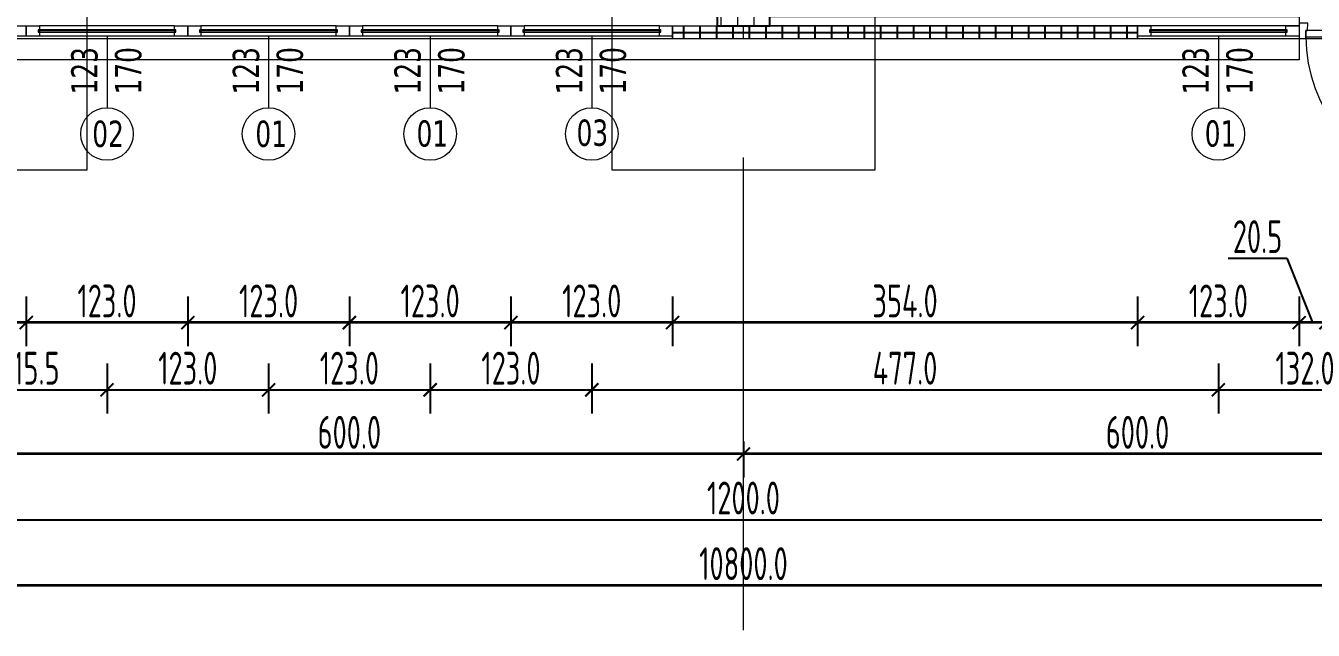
# Model space of a CAD drawing. Extents: x 6529560 to 6558080, y 5579316 to 5588131.
# Drawn here: x 6543793.84 to 6543803.64, y 5579599.63 to 5579604.23 of the extents above; entities that cross this region are included whole.
import ezdxf

# ---------------------------------------------------------------- set-up
doc = ezdxf.new("R2010")
doc.units = 0
doc.header["$MEASUREMENT"] = 0
doc.header["$PDSIZE"] = -5
doc.linetypes.add('ACAD_ISO10W100', pattern=[18, 12, -3, 0, -3])
doc.layers.get('0').update_dxf_attribs({"color": 2, "linetype": 'CONTINUOUS', "lineweight": 5})
doc.layers.get('Defpoints').update_dxf_attribs({"linetype": 'CONTINUOUS'})
for name, color, linetype, lineweight in [('arch_drzwi i okna', 4, 'CONTINUOUS', 15), ('arch_drzwi i okna_znaczniki', 130, 'CONTINUOUS', 9), ('arch_fundamenty na rzucie', 3, 'CONTINUOUS', 15), ('arch_osie', 181, 'CONTINUOUS', 5), ('arch_powierzchnia', 6, 'CONTINUOUS', 35), ('arch_sciany dzialowe cienkie na hali', 52, 'CONTINUOUS', 15), ('arch_sciany zewnetrzne wypelnienie', 94, 'CONTINUOUS', 25), ('arch_sciany zewnętrzne', 94, 'CONTINUOUS', 18), ('arch_slupy wypelnienie', 9, 'CONTINUOUS', 13), ('arch_słupy', 8, 'CONTINUOUS', 25), ('arch_wymiary', 2, 'CONTINUOUS', 13)]:
    doc.layers.add(name, color=color, linetype=linetype, lineweight=lineweight)
doc.styles.add('ISO8', font='iso8.shx', dxfattribs={"width": 0.7})
doc.styles.add('ROMANS', font='romans.shx', dxfattribs={"width": 0.8})
doc.styles.add('TABELKA', font='tahoma.ttf', dxfattribs={"width": 0.8})
doc.dimstyles.new('biura', dxfattribs={"dimtxt": 0.25, "dimasz": 0.1, "dimexe": 0.18, "dimexo": 0.0625, "dimgap": 0.04, "dimtad": 1, "dimdec": 1, "dimlfac": 100, "dimzin": 0, "dimdsep": 46, "dimtxsty": 'ISO8', "dimblk": 'ARCHTICK', "dimcen": 0.09, "dimadec": 0, "dimazin": 0, "dimtfac": 1, "dimtdec": 1, "dimtix": 1, "dimtofl": 0, "dimtmove": 0, "dimatfit": 3, "dimldrblk": 'ARCHTICK', "dimfxl": 0.2, "dimfxlon": 1, "dimtolj": 1, "dimtzin": 0, "dimarcsym": 0})
doc.dimstyles.new('D-GB-50', dxfattribs={"dimscale": 50, "dimtxt": 2.5, "dimasz": 2.5, "dimexe": 1, "dimexo": 2, "dimtad": 1, "dimdec": 0, "dimtxsty": 'ROMANS', "dimblk": 'OBLIQUE', "dimcen": 2.5, "dimdle": 1, "dimclrd": 256, "dimclre": 256, "dimclrt": 2, "dimadec": 0, "dimazin": 0, "dimtfac": 1, "dimtdec": 0, "dimtix": 1, "dimtmove": 2, "dimatfit": 3, "dimfxl": 1, "dimarcsym": 0})

# ---------------------------------------------------------------- blocks, each defined once
blk = doc.blocks.new('_ArchTick')
at = {"color": 0, "linetype": 'ByBlock', "const_width": 0.15}
blk.add_lwpolyline([(-0.5, -0.5), (0.5, 0.5)], dxfattribs=at)
blk = doc.blocks.new('*D514')
at = {"layer": 'arch_wymiary', "color": 0, "lineweight": -2, "transparency": 16777216}
for p, q in [((6543745.2997, 5579600.1676), (6543745.2997, 5579599.7876)), ((6543853.2997, 5579600.1676), (6543853.2997, 5579599.7876)), ((6543745.2997, 5579599.9676), (6543853.2997, 5579599.9676))]:
    blk.add_line(p, q, dxfattribs=at)
at = {"layer": 'Defpoints', "color": 0, "transparency": 16777216}
for p in [(6543745.2997, 5579601.9676), (6543853.2997, 5579601.9676), (6543853.2997, 5579599.9676)]:
    blk.add_point(p, dxfattribs=at)
at = {"layer": 'arch_wymiary', "color": 0, "lineweight": -2, "transparency": 16777216, "xscale": 0.1, "yscale": 0.1, "zscale": 0.1, "rotation": 180}
blk.add_blockref('_ArchTick', (6543745.2997, 5579599.9676), dxfattribs=at)
at = {"layer": 'arch_wymiary', "color": 0, "lineweight": -2, "transparency": 16777216, "xscale": 0.1, "yscale": 0.1, "zscale": 0.1}
blk.add_blockref('_ArchTick', (6543853.2997, 5579599.9676), dxfattribs=at)
at = {"layer": 'arch_wymiary', "color": 0, "transparency": 16777216, "insert": (6543799.2997, 5579600.1326), "char_height": 0.25, "attachment_point": 5, "style": 'ISO8'}
blk.add_mtext('\\A1;10800.0', dxfattribs=at)
blk = doc.blocks.new('*D519')
at = {"layer": 'arch_wymiary', "color": 0, "lineweight": -2, "transparency": 16777216}
for p, q in [((6543793.2997, 5579600.6675), (6543793.2997, 5579600.2875)), ((6543805.2997, 5579600.6675), (6543805.2997, 5579600.2875)), ((6543793.2997, 5579600.4675), (6543805.2997, 5579600.4675))]:
    blk.add_line(p, q, dxfattribs=at)
at = {"layer": 'Defpoints', "color": 0, "transparency": 16777216}
for p in [(6543793.2997, 5579601.4675), (6543805.2997, 5579601.4675), (6543805.2997, 5579600.4675)]:
    blk.add_point(p, dxfattribs=at)
at = {"layer": 'arch_wymiary', "color": 0, "lineweight": -2, "transparency": 16777216, "xscale": 0.1, "yscale": 0.1, "zscale": 0.1, "rotation": 180}
blk.add_blockref('_ArchTick', (6543793.2997, 5579600.4675), dxfattribs=at)
at = {"layer": 'arch_wymiary', "color": 0, "lineweight": -2, "transparency": 16777216, "xscale": 0.1, "yscale": 0.1, "zscale": 0.1}
blk.add_blockref('_ArchTick', (6543805.2997, 5579600.4675), dxfattribs=at)
at = {"layer": 'arch_wymiary', "color": 0, "transparency": 16777216, "insert": (6543799.2997, 5579600.6325), "char_height": 0.25, "attachment_point": 5, "style": 'ISO8'}
blk.add_mtext('\\A1;1200.0', dxfattribs=at)
blk = doc.blocks.new('*D532')
at = {"layer": 'arch_wymiary', "color": 0, "lineweight": -2, "transparency": 16777216}
for p, q in [((6543799.2997, 5579601.0622), (6543799.2997, 5579600.7876)), ((6543805.2997, 5579600.9676), (6543799.2997, 5579600.9676)), ((6543805.2997, 5579600.9077), (6543805.2997, 5579600.7876))]:
    blk.add_line(p, q, dxfattribs=at)
at = {"layer": 'Defpoints', "color": 0, "transparency": 16777216}
for p in [(6543799.2997, 5579601.1247), (6543799.2997, 5579600.9676), (6543805.2997, 5579600.9702)]:
    blk.add_point(p, dxfattribs=at)
at = {"layer": 'arch_wymiary', "color": 0, "lineweight": -2, "transparency": 16777216, "xscale": 0.1, "yscale": 0.1, "zscale": 0.1, "rotation": 180}
blk.add_blockref('_ArchTick', (6543799.2997, 5579600.9676), dxfattribs=at)
at = {"layer": 'arch_wymiary', "color": 0, "lineweight": -2, "transparency": 16777216, "xscale": 0.1, "yscale": 0.1, "zscale": 0.1}
blk.add_blockref('_ArchTick', (6543805.2997, 5579600.9676), dxfattribs=at)
at = {"layer": 'arch_wymiary', "color": 0, "transparency": 16777216, "insert": (6543802.2997, 5579601.1326), "char_height": 0.25, "attachment_point": 5, "style": 'ISO8'}
blk.add_mtext('\\A1;600.0', dxfattribs=at)
blk = doc.blocks.new('*D533')
at = {"layer": 'arch_wymiary', "color": 0, "lineweight": -2, "transparency": 16777216}
for p, q in [((6543799.2997, 5579601.0622), (6543799.2997, 5579600.7876)), ((6543799.2997, 5579600.9676), (6543793.2997, 5579600.9676)), ((6543793.2997, 5579600.9051), (6543793.2997, 5579600.7876))]:
    blk.add_line(p, q, dxfattribs=at)
at = {"layer": 'Defpoints', "color": 0, "transparency": 16777216}
for p in [(6543799.2997, 5579601.1247), (6543793.2997, 5579600.9676), (6543793.2997, 5579600.9676)]:
    blk.add_point(p, dxfattribs=at)
at = {"layer": 'arch_wymiary', "color": 0, "lineweight": -2, "transparency": 16777216, "xscale": 0.1, "yscale": 0.1, "zscale": 0.1, "rotation": 180}
blk.add_blockref('_ArchTick', (6543793.2997, 5579600.9676), dxfattribs=at)
at = {"layer": 'arch_wymiary', "color": 0, "lineweight": -2, "transparency": 16777216, "xscale": 0.1, "yscale": 0.1, "zscale": 0.1}
blk.add_blockref('_ArchTick', (6543799.2997, 5579600.9676), dxfattribs=at)
at = {"layer": 'arch_wymiary', "color": 0, "transparency": 16777216, "insert": (6543796.2997, 5579601.1326), "char_height": 0.25, "attachment_point": 5, "style": 'ISO8'}
blk.add_mtext('\\A1;600.0', dxfattribs=at)
blk = doc.blocks.new('*D508')
at = {"layer": 'arch_wymiary', "color": 0, "lineweight": -2, "transparency": 16777216}
for p, q in [((6543793.2997, 5579601.6557), (6543793.2997, 5579601.2757)), ((6543794.4547, 5579601.6557), (6543794.4547, 5579601.2757)), ((6543793.2997, 5579601.4557), (6543794.4547, 5579601.4557))]:
    blk.add_line(p, q, dxfattribs=at)
at = {"layer": 'Defpoints', "color": 0, "transparency": 16777216}
for p in [(6543793.2997, 5579603.7048), (6543794.4547, 5579603.7048), (6543794.4547, 5579601.4557)]:
    blk.add_point(p, dxfattribs=at)
at = {"layer": 'arch_wymiary', "color": 0, "lineweight": -2, "transparency": 16777216, "xscale": 0.1, "yscale": 0.1, "zscale": 0.1, "rotation": 180}
blk.add_blockref('_ArchTick', (6543793.2997, 5579601.4557), dxfattribs=at)
at = {"layer": 'arch_wymiary', "color": 0, "lineweight": -2, "transparency": 16777216, "xscale": 0.1, "yscale": 0.1, "zscale": 0.1}
blk.add_blockref('_ArchTick', (6543794.4547, 5579601.4557), dxfattribs=at)
at = {"layer": 'arch_wymiary', "color": 0, "transparency": 16777216, "insert": (6543793.8772, 5579601.6207), "char_height": 0.25, "attachment_point": 5, "style": 'ISO8'}
blk.add_mtext('\\A1;115.5', dxfattribs=at)
blk = doc.blocks.new('*D509')
at = {"layer": 'arch_wymiary', "color": 0, "lineweight": -2, "transparency": 16777216}
for p, q in [((6543794.4547, 5579601.6557), (6543794.4547, 5579601.2757)), ((6543795.6847, 5579601.6557), (6543795.6847, 5579601.2757)), ((6543794.4547, 5579601.4557), (6543795.6847, 5579601.4557))]:
    blk.add_line(p, q, dxfattribs=at)
at = {"layer": 'Defpoints', "color": 0, "transparency": 16777216}
for p in [(6543794.4547, 5579603.7048), (6543795.6847, 5579603.7048), (6543795.6847, 5579601.4557)]:
    blk.add_point(p, dxfattribs=at)
at = {"layer": 'arch_wymiary', "color": 0, "lineweight": -2, "transparency": 16777216, "xscale": 0.1, "yscale": 0.1, "zscale": 0.1, "rotation": 180}
blk.add_blockref('_ArchTick', (6543794.4547, 5579601.4557), dxfattribs=at)
at = {"layer": 'arch_wymiary', "color": 0, "lineweight": -2, "transparency": 16777216, "xscale": 0.1, "yscale": 0.1, "zscale": 0.1}
blk.add_blockref('_ArchTick', (6543795.6847, 5579601.4557), dxfattribs=at)
at = {"layer": 'arch_wymiary', "color": 0, "transparency": 16777216, "insert": (6543795.0697, 5579601.6207), "char_height": 0.25, "attachment_point": 5, "style": 'ISO8'}
blk.add_mtext('\\A1;123.0', dxfattribs=at)
blk = doc.blocks.new('*D510')
at = {"layer": 'arch_wymiary', "color": 0, "lineweight": -2, "transparency": 16777216}
for p, q in [((6543795.6847, 5579601.6557), (6543795.6847, 5579601.2757)), ((6543796.9147, 5579601.6557), (6543796.9147, 5579601.2757)), ((6543795.6847, 5579601.4557), (6543796.9147, 5579601.4557))]:
    blk.add_line(p, q, dxfattribs=at)
at = {"layer": 'Defpoints', "color": 0, "transparency": 16777216}
for p in [(6543795.6847, 5579603.7048), (6543796.9147, 5579603.7048), (6543796.9147, 5579601.4557)]:
    blk.add_point(p, dxfattribs=at)
at = {"layer": 'arch_wymiary', "color": 0, "lineweight": -2, "transparency": 16777216, "xscale": 0.1, "yscale": 0.1, "zscale": 0.1, "rotation": 180}
blk.add_blockref('_ArchTick', (6543795.6847, 5579601.4557), dxfattribs=at)
at = {"layer": 'arch_wymiary', "color": 0, "lineweight": -2, "transparency": 16777216, "xscale": 0.1, "yscale": 0.1, "zscale": 0.1}
blk.add_blockref('_ArchTick', (6543796.9147, 5579601.4557), dxfattribs=at)
at = {"layer": 'arch_wymiary', "color": 0, "transparency": 16777216, "insert": (6543796.2997, 5579601.6207), "char_height": 0.25, "attachment_point": 5, "style": 'ISO8'}
blk.add_mtext('\\A1;123.0', dxfattribs=at)
blk = doc.blocks.new('*D511')
at = {"layer": 'arch_wymiary', "color": 0, "lineweight": -2, "transparency": 16777216}
for p, q in [((6543796.9147, 5579601.6557), (6543796.9147, 5579601.2757)), ((6543798.1447, 5579601.6557), (6543798.1447, 5579601.2757)), ((6543796.9147, 5579601.4557), (6543798.1447, 5579601.4557))]:
    blk.add_line(p, q, dxfattribs=at)
at = {"layer": 'Defpoints', "color": 0, "transparency": 16777216}
for p in [(6543796.9147, 5579603.7048), (6543798.1447, 5579603.7048), (6543798.1447, 5579601.4557)]:
    blk.add_point(p, dxfattribs=at)
at = {"layer": 'arch_wymiary', "color": 0, "lineweight": -2, "transparency": 16777216, "xscale": 0.1, "yscale": 0.1, "zscale": 0.1, "rotation": 180}
blk.add_blockref('_ArchTick', (6543796.9147, 5579601.4557), dxfattribs=at)
at = {"layer": 'arch_wymiary', "color": 0, "lineweight": -2, "transparency": 16777216, "xscale": 0.1, "yscale": 0.1, "zscale": 0.1}
blk.add_blockref('_ArchTick', (6543798.1447, 5579601.4557), dxfattribs=at)
at = {"layer": 'arch_wymiary', "color": 0, "transparency": 16777216, "insert": (6543797.5297, 5579601.6207), "char_height": 0.25, "attachment_point": 5, "style": 'ISO8'}
blk.add_mtext('\\A1;123.0', dxfattribs=at)
blk = doc.blocks.new('*D512')
at = {"layer": 'arch_wymiary', "color": 0, "lineweight": -2, "transparency": 16777216}
for p, q in [((6543798.1447, 5579601.6557), (6543798.1447, 5579601.2757)), ((6543802.9147, 5579601.6557), (6543802.9147, 5579601.2757)), ((6543798.1447, 5579601.4557), (6543802.9147, 5579601.4557))]:
    blk.add_line(p, q, dxfattribs=at)
at = {"layer": 'Defpoints', "color": 0, "transparency": 16777216}
for p in [(6543798.1447, 5579603.7048), (6543802.9147, 5579603.7048), (6543802.9147, 5579601.4557)]:
    blk.add_point(p, dxfattribs=at)
at = {"layer": 'arch_wymiary', "color": 0, "lineweight": -2, "transparency": 16777216, "xscale": 0.1, "yscale": 0.1, "zscale": 0.1, "rotation": 180}
blk.add_blockref('_ArchTick', (6543798.1447, 5579601.4557), dxfattribs=at)
at = {"layer": 'arch_wymiary', "color": 0, "lineweight": -2, "transparency": 16777216, "xscale": 0.1, "yscale": 0.1, "zscale": 0.1}
blk.add_blockref('_ArchTick', (6543802.9147, 5579601.4557), dxfattribs=at)
at = {"layer": 'arch_wymiary', "color": 0, "transparency": 16777216, "insert": (6543800.5297, 5579601.6207), "char_height": 0.25, "attachment_point": 5, "style": 'ISO8'}
blk.add_mtext('\\A1;477.0', dxfattribs=at)
blk = doc.blocks.new('*D513')
at = {"layer": 'arch_wymiary', "color": 0, "lineweight": -2, "transparency": 16777216}
for p, q in [((6543802.9147, 5579601.6557), (6543802.9147, 5579601.2757)), ((6543804.2347, 5579601.6557), (6543804.2347, 5579601.2757)), ((6543802.9147, 5579601.4557), (6543804.2347, 5579601.4557))]:
    blk.add_line(p, q, dxfattribs=at)
at = {"layer": 'Defpoints', "color": 0, "transparency": 16777216}
for p in [(6543804.2347, 5579603.8175), (6543802.9147, 5579603.7048), (6543804.2347, 5579601.4557)]:
    blk.add_point(p, dxfattribs=at)
at = {"layer": 'arch_wymiary', "color": 0, "lineweight": -2, "transparency": 16777216, "xscale": 0.1, "yscale": 0.1, "zscale": 0.1, "rotation": 180}
blk.add_blockref('_ArchTick', (6543802.9147, 5579601.4557), dxfattribs=at)
at = {"layer": 'arch_wymiary', "color": 0, "lineweight": -2, "transparency": 16777216, "xscale": 0.1, "yscale": 0.1, "zscale": 0.1}
blk.add_blockref('_ArchTick', (6543804.2347, 5579601.4557), dxfattribs=at)
at = {"layer": 'arch_wymiary', "color": 0, "transparency": 16777216, "insert": (6543803.5747, 5579601.6207), "char_height": 0.25, "attachment_point": 5, "style": 'ISO8'}
blk.add_mtext('\\A1;132.0', dxfattribs=at)
blk = doc.blocks.new('*D397')
at = {"layer": 'arch_wymiary', "color": 0, "lineweight": -2, "transparency": 16777216}
for p, q in [((6543792.7597, 5579602.1676), (6543792.7597, 5579601.7876)), ((6543793.8397, 5579602.1676), (6543793.8397, 5579601.7876)), ((6543792.7597, 5579601.9676), (6543793.8397, 5579601.9676))]:
    blk.add_line(p, q, dxfattribs=at)
at = {"layer": 'Defpoints', "color": 0, "transparency": 16777216}
for p in [(6543792.7597, 5579604.1476), (6543793.8397, 5579604.1476), (6543793.8397, 5579601.9676)]:
    blk.add_point(p, dxfattribs=at)
at = {"layer": 'arch_wymiary', "color": 0, "lineweight": -2, "transparency": 16777216, "xscale": 0.1, "yscale": 0.1, "zscale": 0.1, "rotation": 180}
blk.add_blockref('_ArchTick', (6543792.7597, 5579601.9676), dxfattribs=at)
at = {"layer": 'arch_wymiary', "color": 0, "lineweight": -2, "transparency": 16777216, "xscale": 0.1, "yscale": 0.1, "zscale": 0.1}
blk.add_blockref('_ArchTick', (6543793.8397, 5579601.9676), dxfattribs=at)
at = {"layer": 'arch_wymiary', "color": 0, "transparency": 16777216, "insert": (6543793.2997, 5579602.1326), "char_height": 0.25, "attachment_point": 5, "style": 'ISO8'}
blk.add_mtext('\\A1;108.0', dxfattribs=at)
blk = doc.blocks.new('*D365')
at = {"layer": 'arch_wymiary', "color": 0, "lineweight": -2, "transparency": 16777216}
for p, q in [((6543793.8397, 5579602.1676), (6543793.8397, 5579601.7876)), ((6543795.0697, 5579602.1676), (6543795.0697, 5579601.7876)), ((6543793.8397, 5579601.9676), (6543795.0697, 5579601.9676))]:
    blk.add_line(p, q, dxfattribs=at)
at = {"layer": 'Defpoints', "color": 0, "transparency": 16777216}
for p in [(6543793.8397, 5579604.1476), (6543795.0697, 5579604.1476), (6543795.0697, 5579601.9676)]:
    blk.add_point(p, dxfattribs=at)
at = {"layer": 'arch_wymiary', "color": 0, "lineweight": -2, "transparency": 16777216, "xscale": 0.1, "yscale": 0.1, "zscale": 0.1, "rotation": 180}
blk.add_blockref('_ArchTick', (6543793.8397, 5579601.9676), dxfattribs=at)
at = {"layer": 'arch_wymiary', "color": 0, "lineweight": -2, "transparency": 16777216, "xscale": 0.1, "yscale": 0.1, "zscale": 0.1}
blk.add_blockref('_ArchTick', (6543795.0697, 5579601.9676), dxfattribs=at)
at = {"layer": 'arch_wymiary', "color": 0, "transparency": 16777216, "insert": (6543794.4547, 5579602.1326), "char_height": 0.25, "attachment_point": 5, "style": 'ISO8'}
blk.add_mtext('\\A1;123.0', dxfattribs=at)
blk = doc.blocks.new('*D366')
at = {"layer": 'arch_wymiary', "color": 0, "lineweight": -2, "transparency": 16777216}
for p, q in [((6543795.0697, 5579602.1676), (6543795.0697, 5579601.7876)), ((6543796.2997, 5579602.1676), (6543796.2997, 5579601.7876)), ((6543795.0697, 5579601.9676), (6543796.2997, 5579601.9676))]:
    blk.add_line(p, q, dxfattribs=at)
at = {"layer": 'Defpoints', "color": 0, "transparency": 16777216}
for p in [(6543795.0697, 5579604.1476), (6543796.2997, 5579604.1476), (6543796.2997, 5579601.9676)]:
    blk.add_point(p, dxfattribs=at)
at = {"layer": 'arch_wymiary', "color": 0, "lineweight": -2, "transparency": 16777216, "xscale": 0.1, "yscale": 0.1, "zscale": 0.1, "rotation": 180}
blk.add_blockref('_ArchTick', (6543795.0697, 5579601.9676), dxfattribs=at)
at = {"layer": 'arch_wymiary', "color": 0, "lineweight": -2, "transparency": 16777216, "xscale": 0.1, "yscale": 0.1, "zscale": 0.1}
blk.add_blockref('_ArchTick', (6543796.2997, 5579601.9676), dxfattribs=at)
at = {"layer": 'arch_wymiary', "color": 0, "transparency": 16777216, "insert": (6543795.6847, 5579602.1326), "char_height": 0.25, "attachment_point": 5, "style": 'ISO8'}
blk.add_mtext('\\A1;123.0', dxfattribs=at)
blk = doc.blocks.new('*D367')
at = {"layer": 'arch_wymiary', "color": 0, "lineweight": -2, "transparency": 16777216}
for p, q in [((6543796.2997, 5579602.1676), (6543796.2997, 5579601.7876)), ((6543797.5297, 5579602.1676), (6543797.5297, 5579601.7876)), ((6543796.2997, 5579601.9676), (6543797.5297, 5579601.9676))]:
    blk.add_line(p, q, dxfattribs=at)
at = {"layer": 'Defpoints', "color": 0, "transparency": 16777216}
for p in [(6543796.2997, 5579604.1476), (6543797.5297, 5579604.1476), (6543797.5297, 5579601.9676)]:
    blk.add_point(p, dxfattribs=at)
at = {"layer": 'arch_wymiary', "color": 0, "lineweight": -2, "transparency": 16777216, "xscale": 0.1, "yscale": 0.1, "zscale": 0.1, "rotation": 180}
blk.add_blockref('_ArchTick', (6543796.2997, 5579601.9676), dxfattribs=at)
at = {"layer": 'arch_wymiary', "color": 0, "lineweight": -2, "transparency": 16777216, "xscale": 0.1, "yscale": 0.1, "zscale": 0.1}
blk.add_blockref('_ArchTick', (6543797.5297, 5579601.9676), dxfattribs=at)
at = {"layer": 'arch_wymiary', "color": 0, "transparency": 16777216, "insert": (6543796.9147, 5579602.1326), "char_height": 0.25, "attachment_point": 5, "style": 'ISO8'}
blk.add_mtext('\\A1;123.0', dxfattribs=at)
blk = doc.blocks.new('*D368')
at = {"layer": 'arch_wymiary', "color": 0, "lineweight": -2, "transparency": 16777216}
for p, q in [((6543797.5297, 5579602.1676), (6543797.5297, 5579601.7876)), ((6543798.7597, 5579602.1676), (6543798.7597, 5579601.7876)), ((6543797.5297, 5579601.9676), (6543798.7597, 5579601.9676))]:
    blk.add_line(p, q, dxfattribs=at)
at = {"layer": 'Defpoints', "color": 0, "transparency": 16777216}
for p in [(6543797.5297, 5579604.1476), (6543798.7597, 5579604.1476), (6543798.7597, 5579601.9676)]:
    blk.add_point(p, dxfattribs=at)
at = {"layer": 'arch_wymiary', "color": 0, "lineweight": -2, "transparency": 16777216, "xscale": 0.1, "yscale": 0.1, "zscale": 0.1, "rotation": 180}
blk.add_blockref('_ArchTick', (6543797.5297, 5579601.9676), dxfattribs=at)
at = {"layer": 'arch_wymiary', "color": 0, "lineweight": -2, "transparency": 16777216, "xscale": 0.1, "yscale": 0.1, "zscale": 0.1}
blk.add_blockref('_ArchTick', (6543798.7597, 5579601.9676), dxfattribs=at)
at = {"layer": 'arch_wymiary', "color": 0, "transparency": 16777216, "insert": (6543798.1447, 5579602.1326), "char_height": 0.25, "attachment_point": 5, "style": 'ISO8'}
blk.add_mtext('\\A1;123.0', dxfattribs=at)
blk = doc.blocks.new('*D369')
at = {"layer": 'arch_wymiary', "color": 0, "lineweight": -2, "transparency": 16777216}
for p, q in [((6543798.7597, 5579602.1676), (6543798.7597, 5579601.7876)), ((6543802.2997, 5579602.1676), (6543802.2997, 5579601.7876)), ((6543798.7597, 5579601.9676), (6543802.2997, 5579601.9676))]:
    blk.add_line(p, q, dxfattribs=at)
at = {"layer": 'Defpoints', "color": 0, "transparency": 16777216}
for p in [(6543798.7597, 5579604.1476), (6543802.2997, 5579604.0676), (6543802.2997, 5579601.9676)]:
    blk.add_point(p, dxfattribs=at)
at = {"layer": 'arch_wymiary', "color": 0, "lineweight": -2, "transparency": 16777216, "xscale": 0.1, "yscale": 0.1, "zscale": 0.1, "rotation": 180}
blk.add_blockref('_ArchTick', (6543798.7597, 5579601.9676), dxfattribs=at)
at = {"layer": 'arch_wymiary', "color": 0, "lineweight": -2, "transparency": 16777216, "xscale": 0.1, "yscale": 0.1, "zscale": 0.1}
blk.add_blockref('_ArchTick', (6543802.2997, 5579601.9676), dxfattribs=at)
at = {"layer": 'arch_wymiary', "color": 0, "transparency": 16777216, "insert": (6543800.5297, 5579602.1326), "char_height": 0.25, "attachment_point": 5, "style": 'ISO8'}
blk.add_mtext('\\A1;354.0', dxfattribs=at)
blk = doc.blocks.new('*D398')
at = {"layer": 'arch_wymiary', "color": 0, "lineweight": -2, "transparency": 16777216}
for p, q in [((6543802.2997, 5579602.1676), (6543802.2997, 5579601.7876)), ((6543803.5297, 5579602.1676), (6543803.5297, 5579601.7876)), ((6543802.2997, 5579601.9676), (6543803.5297, 5579601.9676))]:
    blk.add_line(p, q, dxfattribs=at)
at = {"layer": 'Defpoints', "color": 0, "transparency": 16777216}
for p in [(6543803.5297, 5579604.1476), (6543802.2997, 5579604.0676), (6543803.5297, 5579601.9676)]:
    blk.add_point(p, dxfattribs=at)
at = {"layer": 'arch_wymiary', "color": 0, "lineweight": -2, "transparency": 16777216, "xscale": 0.1, "yscale": 0.1, "zscale": 0.1, "rotation": 180}
blk.add_blockref('_ArchTick', (6543802.2997, 5579601.9676), dxfattribs=at)
at = {"layer": 'arch_wymiary', "color": 0, "lineweight": -2, "transparency": 16777216, "xscale": 0.1, "yscale": 0.1, "zscale": 0.1}
blk.add_blockref('_ArchTick', (6543803.5297, 5579601.9676), dxfattribs=at)
at = {"layer": 'arch_wymiary', "color": 0, "transparency": 16777216, "insert": (6543802.9147, 5579602.1326), "char_height": 0.25, "attachment_point": 5, "style": 'ISO8'}
blk.add_mtext('\\A1;123.0', dxfattribs=at)
blk = doc.blocks.new('*D399')
at = {"layer": 'arch_wymiary', "color": 0, "lineweight": -2, "transparency": 16777216}
for p, q in [((6543802.9886, 5579602.4572), (6543803.4372, 5579602.4572)), ((6543803.4372, 5579602.4572), (6543803.6322, 5579601.9676)), ((6543803.5297, 5579602.1676), (6543803.5297, 5579601.7876)), ((6543803.7347, 5579602.1676), (6543803.7347, 5579601.7876)), ((6543803.5297, 5579601.9676), (6543803.7347, 5579601.9676))]:
    blk.add_line(p, q, dxfattribs=at)
at = {"layer": 'Defpoints', "color": 0, "transparency": 16777216}
for p in [(6543803.5297, 5579604.1476), (6543803.7347, 5579604.1477), (6543803.7347, 5579601.9676)]:
    blk.add_point(p, dxfattribs=at)
at = {"layer": 'arch_wymiary', "color": 0, "lineweight": -2, "transparency": 16777216, "xscale": 0.1, "yscale": 0.1, "zscale": 0.1, "rotation": 180}
blk.add_blockref('_ArchTick', (6543803.5297, 5579601.9676), dxfattribs=at)
at = {"layer": 'arch_wymiary', "color": 0, "lineweight": -2, "transparency": 16777216, "xscale": 0.1, "yscale": 0.1, "zscale": 0.1}
blk.add_blockref('_ArchTick', (6543803.7347, 5579601.9676), dxfattribs=at)
at = {"layer": 'arch_wymiary', "color": 0, "transparency": 16777216, "insert": (6543803.2129, 5579602.6222), "char_height": 0.25, "attachment_point": 5, "style": 'ISO8'}
blk.add_mtext('\\A1;20.5', dxfattribs=at)
blk = doc.blocks.new('_OBLIQUE')
at = {"color": 0, "linetype": 'ByBlock', "lineweight": -2}
blk.add_line((-0.5, -0.5), (0.5, 0.5), dxfattribs=at)

msp = doc.modelspace()

# ---------------------------------------------------------------- hatches: boundary and pattern name
at = {"layer": 'arch_sciany zewnetrzne wypelnienie'}
h = msp.add_hatch(dxfattribs=at)
h.set_pattern_fill('ANSI37', color=256, angle=45)
h.set_pattern_definition([(90, (6543291.09624, 5579465.30063), (-0.125, 0), []), (180, (6543291.09624, 5579465.30063), (0, -0.125), [])])
h.paths.add_polyline_path([(6543744.9997, 5579615.4371), (6543744.9997, 5579617.1151), (6543744.8997, 5579617.1151), (6543744.8997, 5579615.4371)])
h.paths.add_polyline_path([(6543768.7717, 5579604.2276), (6543775.8647, 5579604.2276), (6543775.8647, 5579604.1276), (6543768.7717, 5579604.1276)])
h.paths.add_polyline_path([(6543798.7597, 5579604.2276), (6543802.2997, 5579604.2276), (6543802.2997, 5579604.1276), (6543798.7597, 5579604.1276)])
h.paths.add_polyline_path([(6543822.7597, 5579604.2276), (6543822.7597, 5579604.1276), (6543823.6237, 5579604.1276), (6543823.6237, 5579604.2276)])
h.paths.add_polyline_path([(6543827.0097, 5579604.2276), (6543827.8697, 5579604.2276), (6543827.8697, 5579604.1276), (6543827.0097, 5579604.1276)])
h.paths.add_polyline_path([(6543853.5997, 5579615.4371), (6543853.6997, 5579615.4371), (6543853.6997, 5579617.1151), (6543853.5997, 5579617.1151)])
h.paths.add_polyline_path([(6543777.8297, 5579604.2276), (6543779.5297, 5579604.2276), (6543779.5297, 5579604.1276), (6543777.8297, 5579604.1276)])
h.paths.add_polyline_path([(6543853.5997, 5579604.8801), (6543853.6997, 5579604.8801), (6543853.6997, 5579604.1276), (6543852.7597, 5579604.1276), (6543852.7597, 5579604.2276), (6543853.5997, 5579604.2276)])
at = {"layer": 'arch_slupy wypelnienie'}
h = msp.add_hatch(dxfattribs=at)
h.set_pattern_fill('ANSI37', color=256, angle=225)
h.set_pattern_definition([(270, (56.63013, 97.55748), (0.125, 0), []), (0, (56.63013, 97.55748), (0, 0.125), [])])
h.paths.add_polyline_path([(6543799.4997, 5579604.6276), (6543799.0997, 5579604.6276), (6543799.0997, 5579604.2276), (6543799.4997, 5579604.2276)])

# ---------------------------------------------------------------- linework, layer by layer
at = {"layer": 'arch_drzwi i okna'}
for p, q in [((6543794.9697, 5579604.2276), (6543793.9397, 5579604.2276)), ((6543793.9397, 5579604.1976), (6543793.9397, 5579604.1776)), ((6543794.9697, 5579604.1976), (6543794.9697, 5579604.1776)), ((6543796.1997, 5579604.2276), (6543795.1697, 5579604.2276)), ((6543795.1697, 5579604.1976), (6543795.1697, 5579604.1776)), ((6543796.1997, 5579604.1976), (6543796.1997, 5579604.1776)), ((6543797.4297, 5579604.2276), (6543796.3997, 5579604.2276)), ((6543796.3997, 5579604.1976), (6543796.3997, 5579604.1776)), ((6543797.4297, 5579604.1976), (6543797.4297, 5579604.1776)), ((6543798.6597, 5579604.2276), (6543797.6297, 5579604.2276)), ((6543797.6297, 5579604.1976), (6543797.6297, 5579604.1776)), ((6543798.6597, 5579604.1976), (6543798.6597, 5579604.1776)), ((6543803.4297, 5579604.2276), (6543802.3997, 5579604.2276)), ((6543802.3997, 5579604.1976), (6543802.3997, 5579604.1776)), ((6543803.4297, 5579604.1976), (6543803.4297, 5579604.1776)), ((6543794.9697, 5579604.1476), (6543793.9397, 5579604.1476)), ((6543796.1997, 5579604.1476), (6543795.1697, 5579604.1476)), ((6543797.4297, 5579604.1476), (6543796.3997, 5579604.1476)), ((6543798.6597, 5579604.1476), (6543797.6297, 5579604.1476)), ((6543803.4297, 5579604.1476), (6543802.3997, 5579604.1476))]:
    msp.add_line(p, q, dxfattribs=at)
for points in [[(6543793.7397, 5579604.1476), (6543793.7397, 5579604.1776), (6543793.7497, 5579604.1776), (6543793.7497, 5579604.1976), (6543793.7397, 5579604.1976), (6543793.7397, 5579604.2276), (6543793.8397, 5579604.2276), (6543793.8397, 5579604.1476), (6543793.7397, 5579604.1476)], [(6543793.9397, 5579604.2276), (6543793.9397, 5579604.1976), (6543793.9297, 5579604.1976), (6543793.9297, 5579604.1776), (6543793.9397, 5579604.1776), (6543793.9397, 5579604.1476), (6543793.8397, 5579604.1476), (6543793.8397, 5579604.2276), (6543793.9397, 5579604.2276)], [(6543794.9697, 5579604.1476), (6543794.9697, 5579604.1776), (6543794.9797, 5579604.1776), (6543794.9797, 5579604.1976), (6543794.9697, 5579604.1976), (6543794.9697, 5579604.2276), (6543795.0697, 5579604.2276), (6543795.0697, 5579604.1476), (6543794.9697, 5579604.1476)], [(6543795.1697, 5579604.2276), (6543795.1697, 5579604.1976), (6543795.1597, 5579604.1976), (6543795.1597, 5579604.1776), (6543795.1697, 5579604.1776), (6543795.1697, 5579604.1476), (6543795.0697, 5579604.1476), (6543795.0697, 5579604.2276), (6543795.1697, 5579604.2276)], [(6543796.1997, 5579604.1476), (6543796.1997, 5579604.1776), (6543796.2097, 5579604.1776), (6543796.2097, 5579604.1976), (6543796.1997, 5579604.1976), (6543796.1997, 5579604.2276), (6543796.2997, 5579604.2276), (6543796.2997, 5579604.1476), (6543796.1997, 5579604.1476)], [(6543796.3997, 5579604.2276), (6543796.3997, 5579604.1976), (6543796.3897, 5579604.1976), (6543796.3897, 5579604.1776), (6543796.3997, 5579604.1776), (6543796.3997, 5579604.1476), (6543796.2997, 5579604.1476), (6543796.2997, 5579604.2276), (6543796.3997, 5579604.2276)], [(6543797.4297, 5579604.1476), (6543797.4297, 5579604.1776), (6543797.4397, 5579604.1776), (6543797.4397, 5579604.1976), (6543797.4297, 5579604.1976), (6543797.4297, 5579604.2276), (6543797.5297, 5579604.2276), (6543797.5297, 5579604.1476), (6543797.4297, 5579604.1476)], [(6543797.6297, 5579604.2276), (6543797.6297, 5579604.1976), (6543797.6197, 5579604.1976), (6543797.6197, 5579604.1776), (6543797.6297, 5579604.1776), (6543797.6297, 5579604.1476), (6543797.5297, 5579604.1476), (6543797.5297, 5579604.2276), (6543797.6297, 5579604.2276)], [(6543798.6597, 5579604.1476), (6543798.6597, 5579604.1776), (6543798.6697, 5579604.1776), (6543798.6697, 5579604.1976), (6543798.6597, 5579604.1976), (6543798.6597, 5579604.2276), (6543798.7597, 5579604.2276), (6543798.7597, 5579604.1476), (6543798.6597, 5579604.1476)], [(6543802.3997, 5579604.2276), (6543802.3997, 5579604.1976), (6543802.3897, 5579604.1976), (6543802.3897, 5579604.1776), (6543802.3997, 5579604.1776), (6543802.3997, 5579604.1476), (6543802.2997, 5579604.1476), (6543802.2997, 5579604.2276), (6543802.3997, 5579604.2276)], [(6543803.4297, 5579604.1476), (6543803.4297, 5579604.1776), (6543803.4397, 5579604.1776), (6543803.4397, 5579604.1976), (6543803.4297, 5579604.1976), (6543803.4297, 5579604.2276), (6543803.5297, 5579604.2276), (6543803.5297, 5579604.1476), (6543803.4297, 5579604.1476)]]:
    msp.add_lwpolyline(points, dxfattribs=at)
for points in [[(6543793.9297, 5579604.1776), (6543794.9797, 5579604.1776), (6543794.9797, 5579604.1976), (6543793.9297, 5579604.1976)], [(6543793.9397, 5579604.1826), (6543794.9697, 5579604.1826), (6543794.9697, 5579604.1926), (6543793.9397, 5579604.1926)], [(6543795.1597, 5579604.1776), (6543796.2097, 5579604.1776), (6543796.2097, 5579604.1976), (6543795.1597, 5579604.1976)], [(6543795.1697, 5579604.1826), (6543796.1997, 5579604.1826), (6543796.1997, 5579604.1926), (6543795.1697, 5579604.1926)], [(6543796.3897, 5579604.1776), (6543797.4397, 5579604.1776), (6543797.4397, 5579604.1976), (6543796.3897, 5579604.1976)], [(6543796.3997, 5579604.1826), (6543797.4297, 5579604.1826), (6543797.4297, 5579604.1926), (6543796.3997, 5579604.1926)], [(6543797.6197, 5579604.1776), (6543798.6697, 5579604.1776), (6543798.6697, 5579604.1976), (6543797.6197, 5579604.1976)], [(6543797.6297, 5579604.1826), (6543798.6597, 5579604.1826), (6543798.6597, 5579604.1926), (6543797.6297, 5579604.1926)], [(6543802.3897, 5579604.1776), (6543803.4397, 5579604.1776), (6543803.4397, 5579604.1976), (6543802.3897, 5579604.1976)], [(6543802.3997, 5579604.1826), (6543803.4297, 5579604.1826), (6543803.4297, 5579604.1926), (6543802.3997, 5579604.1926)]]:
    msp.add_lwpolyline(points, close=True, dxfattribs=at)
at = {"layer": 'arch_drzwi i okna', "extrusion": (0, 0, -1)}
for points in [[(-6543803.5296, 5579604.1475), (-6543803.5296, 5579604.1295), (-6543803.5796, 5579604.1295), (-6543803.5796, 5579604.192), (-6543803.5946, 5579604.192), (-6543803.5947, 5579604.2476), (-6543803.5297, 5579604.2476), (-6543803.5297, 5579604.2276)], [(-6543803.5815, 5579604.1423), (-6543803.5859, 5579604.0423), (-6543803.5989, 5579603.9431), (-6543803.6206, 5579603.8453), (-6543803.6507, 5579603.7499), (-6543803.689, 5579603.6574), (-6543803.7352, 5579603.5686), (-6543803.789, 5579603.4841), (-6543803.8499, 5579603.4047), (-6543803.9176, 5579603.3309), (-6543803.9914, 5579603.2633), (-6543804.0708, 5579603.2023), (-6543804.1552, 5579603.1486), (-6543804.244, 5579603.1023), (-6543804.3365, 5579603.064), (-6543804.432, 5579603.0339), (-6543804.5297, 5579603.0123), (-6543804.629, 5579602.9992), (-6543804.729, 5579602.9948), (-6543804.729, 5579604.1911), (-6543803.5815, 5579604.1911), (-6543803.5815, 5579604.1423), (-6543804.729, 5579604.1423)]]:
    msp.add_lwpolyline(points, dxfattribs=at)
at = {"layer": 'arch_drzwi i okna_znaczniki'}
for p, q in [((6543794.4547, 5579604.1476), (6543794.4547, 5579603.6039)), ((6543795.6847, 5579604.1476), (6543795.6847, 5579603.6039)), ((6543796.9147, 5579604.1476), (6543796.9147, 5579603.6039)), ((6543798.1447, 5579604.1476), (6543798.1447, 5579603.6039)), ((6543802.9147, 5579604.1476), (6543802.9147, 5579603.6039))]:
    msp.add_line(p, q, dxfattribs=at)
for centre in [(6543794.4547, 5579603.4039, -7.3022), (6543795.6847, 5579603.4039, -7.3022), (6543796.9147, 5579603.4039, -7.3022), (6543798.1447, 5579603.4039, -7.3022), (6543802.9147, 5579603.4039, -7.3022)]:
    msp.add_circle(centre, 0.2, dxfattribs=at)
at = {"layer": 'arch_fundamenty na rzucie', "extrusion": (-4.94824e-09, -8.03156e-10, 1)}
for points in [[(6543794.2996, 5579605.9277), (6543794.2999, 5579603.1277), (6543792.2999, 5579603.1275), (6543792.2996, 5579605.9275)], [(6543800.2996, 5579605.9277), (6543800.2999, 5579603.1277), (6543798.2999, 5579603.1275), (6543798.2996, 5579605.9275)]]:
    msp.add_lwpolyline(points, close=True, dxfattribs=at)
at = {"layer": 'arch_osie', "linetype": 'ACAD_ISO10W100', "ltscale": 0.3, "extrusion": (-4.94832e-09, -8.0265e-10, 1)}
msp.add_lwpolyline([(6543799.2997, 5579599.6258), (6543799.2997, 5579618.1396)], dxfattribs=at)
at = {"layer": 'arch_powierzchnia'}
for points in [[(6543740.7397, 5579621.1151), (6543857.8597, 5579621.1151), (6543857.8597, 5579599.9676), (6543740.7397, 5579599.9676)], [(6543741.7397, 5579620.1151), (6543856.8597, 5579620.1151), (6543856.8597, 5579600.9676), (6543741.7397, 5579600.9676)], [(6543742.7397, 5579619.1151), (6543855.8597, 5579619.1151), (6543855.8597, 5579601.9676), (6543742.7397, 5579601.9676)]]:
    msp.add_lwpolyline(points, close=True, dxfattribs=at)
at = {"layer": 'arch_sciany dzialowe cienkie na hali'}
msp.add_lwpolyline([(6543799.4997, 5579604.2977), (6543803.5297, 5579604.2976), (6543803.5297, 5579604.2276), (6543799.4997, 5579604.2276)], close=True, dxfattribs=at)
at = {"layer": 'arch_sciany zewnętrzne'}
for points in [[(6543853.8597, 5579617.1151), (6543853.8597, 5579603.9676), (6543827.0097, 5579603.9676), (6543827.0097, 5579604.1476), (6543823.6237, 5579604.1476), (6543823.6237, 5579603.9676), (6543804.784, 5579603.9676), (6543804.784, 5579604.1276), (6543803.5296, 5579604.1276), (6543803.5296, 5579603.9676), (6543777.8297, 5579603.9676), (6543777.8297, 5579604.1276), (6543775.8397, 5579604.1276), (6543775.8397, 5579603.9676), (6543753.8297, 5579603.9676), (6543753.8297, 5579604.1276), (6543751.8397, 5579604.1276), (6543751.8397, 5579603.9676), (6543744.7397, 5579603.9676), (6543744.7397, 5579608.6597), (6543744.8997, 5579608.6597), (6543744.8997, 5579609.7097), (6543744.7397, 5579609.7097), (6543744.7397, 5579617.1151)], [(6543798.7597, 5579604.1476), (6543798.7597, 5579604.1276), (6543777.8297, 5579604.1276), (6543777.8297, 5579604.1476)]]:
    msp.add_lwpolyline(points, dxfattribs=at)
msp.add_lwpolyline([(6543798.7597, 5579604.2276), (6543802.2997, 5579604.2276), (6543802.2997, 5579604.1276), (6543798.7597, 5579604.1276)], close=True, dxfattribs=at)
at = {"layer": 'arch_sciany zewnętrzne', "elevation": -7.3022}
msp.add_lwpolyline([(6543803.5296, 5579604.1475), (6543803.5296, 5579604.1276), (6543802.2997, 5579604.1276), (6543802.2997, 5579604.1476)], dxfattribs=at)
at = {"layer": 'arch_słupy'}
msp.add_lwpolyline([(6543799.4997, 5579604.6276), (6543799.0997, 5579604.6276), (6543799.0997, 5579604.2276), (6543799.4997, 5579604.2276)], close=True, dxfattribs=at)

# ---------------------------------------------------------------- texts
at = {"layer": 'arch_drzwi i okna_znaczniki', "char_height": 0.2, "attachment_point": 1, "rotation": 90, "style": 'TABELKA'}
for insert in [(6543794.1822, 5579603.7048, 7.3022), (6543795.4122, 5579603.7048, 7.3022), (6543796.6422, 5579603.7048, 7.3022), (6543797.8722, 5579603.7048, 7.3022), (6543802.6422, 5579603.7048, 7.3022)]:
    msp.add_mtext_dynamic_manual_height_columns('123\\P170', width=2.624355, gutter_width=1.8276, heights=[0], dxfattribs=dict(at, insert=insert))
at = {"layer": 'arch_drzwi i okna_znaczniki', "char_height": 0.2, "width": 0.354262, "attachment_point": 1, "style": 'TABELKA'}
for s, insert in [('02', (6543794.3427, 5579603.5054, -14.2326)), ('01', (6543795.5842, 5579603.5055, -14.2426)), ('01', (6543796.8112, 5579603.5077, -14.2226)), ('03', (6543798.0293, 5579603.5136, -14.2326)), ('01', (6543802.8112, 5579603.5077, -14.2226))]:
    msp.add_mtext(s, dxfattribs=dict(at, insert=insert))

# ---------------------------------------------------------------- dimensions: what is measured, and where the dimension line sits
at = {"layer": 'arch_wymiary'}
for base, p1, p2, override, picture, middle in [((6543793.8397, 5579601.9676, 7.3022), (6543792.7597, 5579604.1476, 0.0369), (6543793.8397, 5579604.1476, 0.0369), {"dimtmove": 1}, '*D397', (6543793.2997, 5579602.1326, 7.3022)), ((6543795.0697, 5579601.9676, 7.3022), (6543793.8397, 5579604.1476, 0.0369), (6543795.0697, 5579604.1476, 0.0369), {"dimtmove": 1}, '*D365', (6543794.4547, 5579602.1326, 7.3022)), ((6543796.2997, 5579601.9676, 7.3022), (6543795.0697, 5579604.1476, 0.0369), (6543796.2997, 5579604.1476, 0.0369), {"dimtmove": 1}, '*D366', (6543795.6847, 5579602.1326, 7.3022)), ((6543797.5297, 5579601.9676, 7.3022), (6543796.2997, 5579604.1476, 0.0369), (6543797.5297, 5579604.1476, 0.0369), {"dimtmove": 1}, '*D367', (6543796.9147, 5579602.1326, 7.3022)), ((6543798.7597, 5579601.9676, 7.3022), (6543797.5297, 5579604.1476, 0.0369), (6543798.7597, 5579604.1476, 0.0369), {"dimtmove": 1}, '*D368', (6543798.1447, 5579602.1326, 7.3022)), ((6543802.2997, 5579601.9676, 7.3022), (6543798.7597, 5579604.1476, 0.0369), (6543802.2997, 5579604.0676, 0.0369), {"dimtmove": 1}, '*D369', (6543800.5297, 5579602.1326, 7.3022)), ((6543803.5297, 5579601.9676, 7.3022), (6543802.2997, 5579604.0676, 0.0369), (6543803.5297, 5579604.1476, 0.0369), {"dimtmove": 1}, '*D398', (6543802.9147, 5579602.1326, 7.3022)), ((6543804.2347, 5579601.4557, 7.3022), (6543802.9147, 5579603.7048, 14.6413), (6543804.2347, 5579603.8175, 7.3022), {"dimtmove": 1}, '*D513', (6543803.5747, 5579601.6207, 7.3022)), ((6543794.4547, 5579601.4557, 7.3022), (6543793.2997, 5579603.7048, 14.6413), (6543794.4547, 5579603.7048, 14.6413), {"dimtmove": 1}, '*D508', (6543793.8772, 5579601.6207, 7.3022)), ((6543795.6847, 5579601.4557, 7.3022), (6543794.4547, 5579603.7048, 14.6413), (6543795.6847, 5579603.7048, 0.0369), {"dimtmove": 1}, '*D509', (6543795.0697, 5579601.6207, 7.3022)), ((6543796.9147, 5579601.4557, 7.3022), (6543795.6847, 5579603.7048, 0.0369), (6543796.9147, 5579603.7048, 0.0369), {"dimtmove": 1}, '*D510', (6543796.2997, 5579601.6207, 7.3022)), ((6543798.1447, 5579601.4557, 7.3022), (6543796.9147, 5579603.7048, 0.0369), (6543798.1447, 5579603.7048, 0.0369), {"dimtmove": 1}, '*D511', (6543797.5297, 5579601.6207, 7.3022)), ((6543802.9147, 5579601.4557, 7.3022), (6543798.1447, 5579603.7048, 0.0369), (6543802.9147, 5579603.7048, 14.6413), {"dimtmove": 1}, '*D512', (6543800.5297, 5579601.6207, 7.3022)), ((6543853.2997, 5579599.9676, 7.3022), (6543745.2997, 5579601.9676, 0), (6543853.2997, 5579601.9676, 0), {"dimtxt": 0.25}, '*D514', (6543799.2997, 5579600.1326, 7.3022)), ((6543805.2997, 5579600.4675, 7.3022), (6543793.2997, 5579601.4675, 0), (6543805.2997, 5579601.4675, 0), {"dimtxt": 0.25}, '*D519', (6543799.2997, 5579600.6325, 7.3022)), ((6543793.2997, 5579600.9676, 0), (6543799.2997, 5579601.1247, -7.3022), (6543793.2997, 5579600.9676, 0), {"dimtxt": 0.25}, '*D533', (6543796.2997, 5579601.1326, 0)), ((6543799.2997, 5579600.9676, 0), (6543805.2997, 5579600.9702, 0), (6543799.2997, 5579601.1247, -7.3022), {"dimtxt": 0.25}, '*D532', (6543802.2997, 5579601.1326, 0))]:
    dim = msp.add_linear_dim(base=base, p1=p1, p2=p2, dimstyle='biura', override=override, dxfattribs=at)
    dim.commit()
    dim.dimension.update_dxf_attribs({"geometry": picture, "text_midpoint": middle})
dim = msp.add_linear_dim(base=(6543803.7347, 5579601.9676, 7.3022), p1=(6543803.5297, 5579604.1476, 0.0369), p2=(6543803.7347, 5579604.1477, -7.3022), dimstyle='biura', override={"dimtmove": 1}, dxfattribs=at)
dim.commit()
dim.dimension.update_dxf_attribs({"geometry": '*D399', "text_midpoint": (6543803.3972, 5579602.4572, 7.3022), "dimtype": 160})

# ---------------------------------------------------------------- leaders
at = {"color": 1}
msp.add_leader([(6543788.8584, 5579497.6965, -27.825), (6543789.6957, 5579499.1969, -27.825), (6543797.2706, 5579499.1969, -27.825)], dimstyle='D-GB-50', override={"dimclrd": 0}, dxfattribs=at)

doc.saveas('drawing.dxf')
